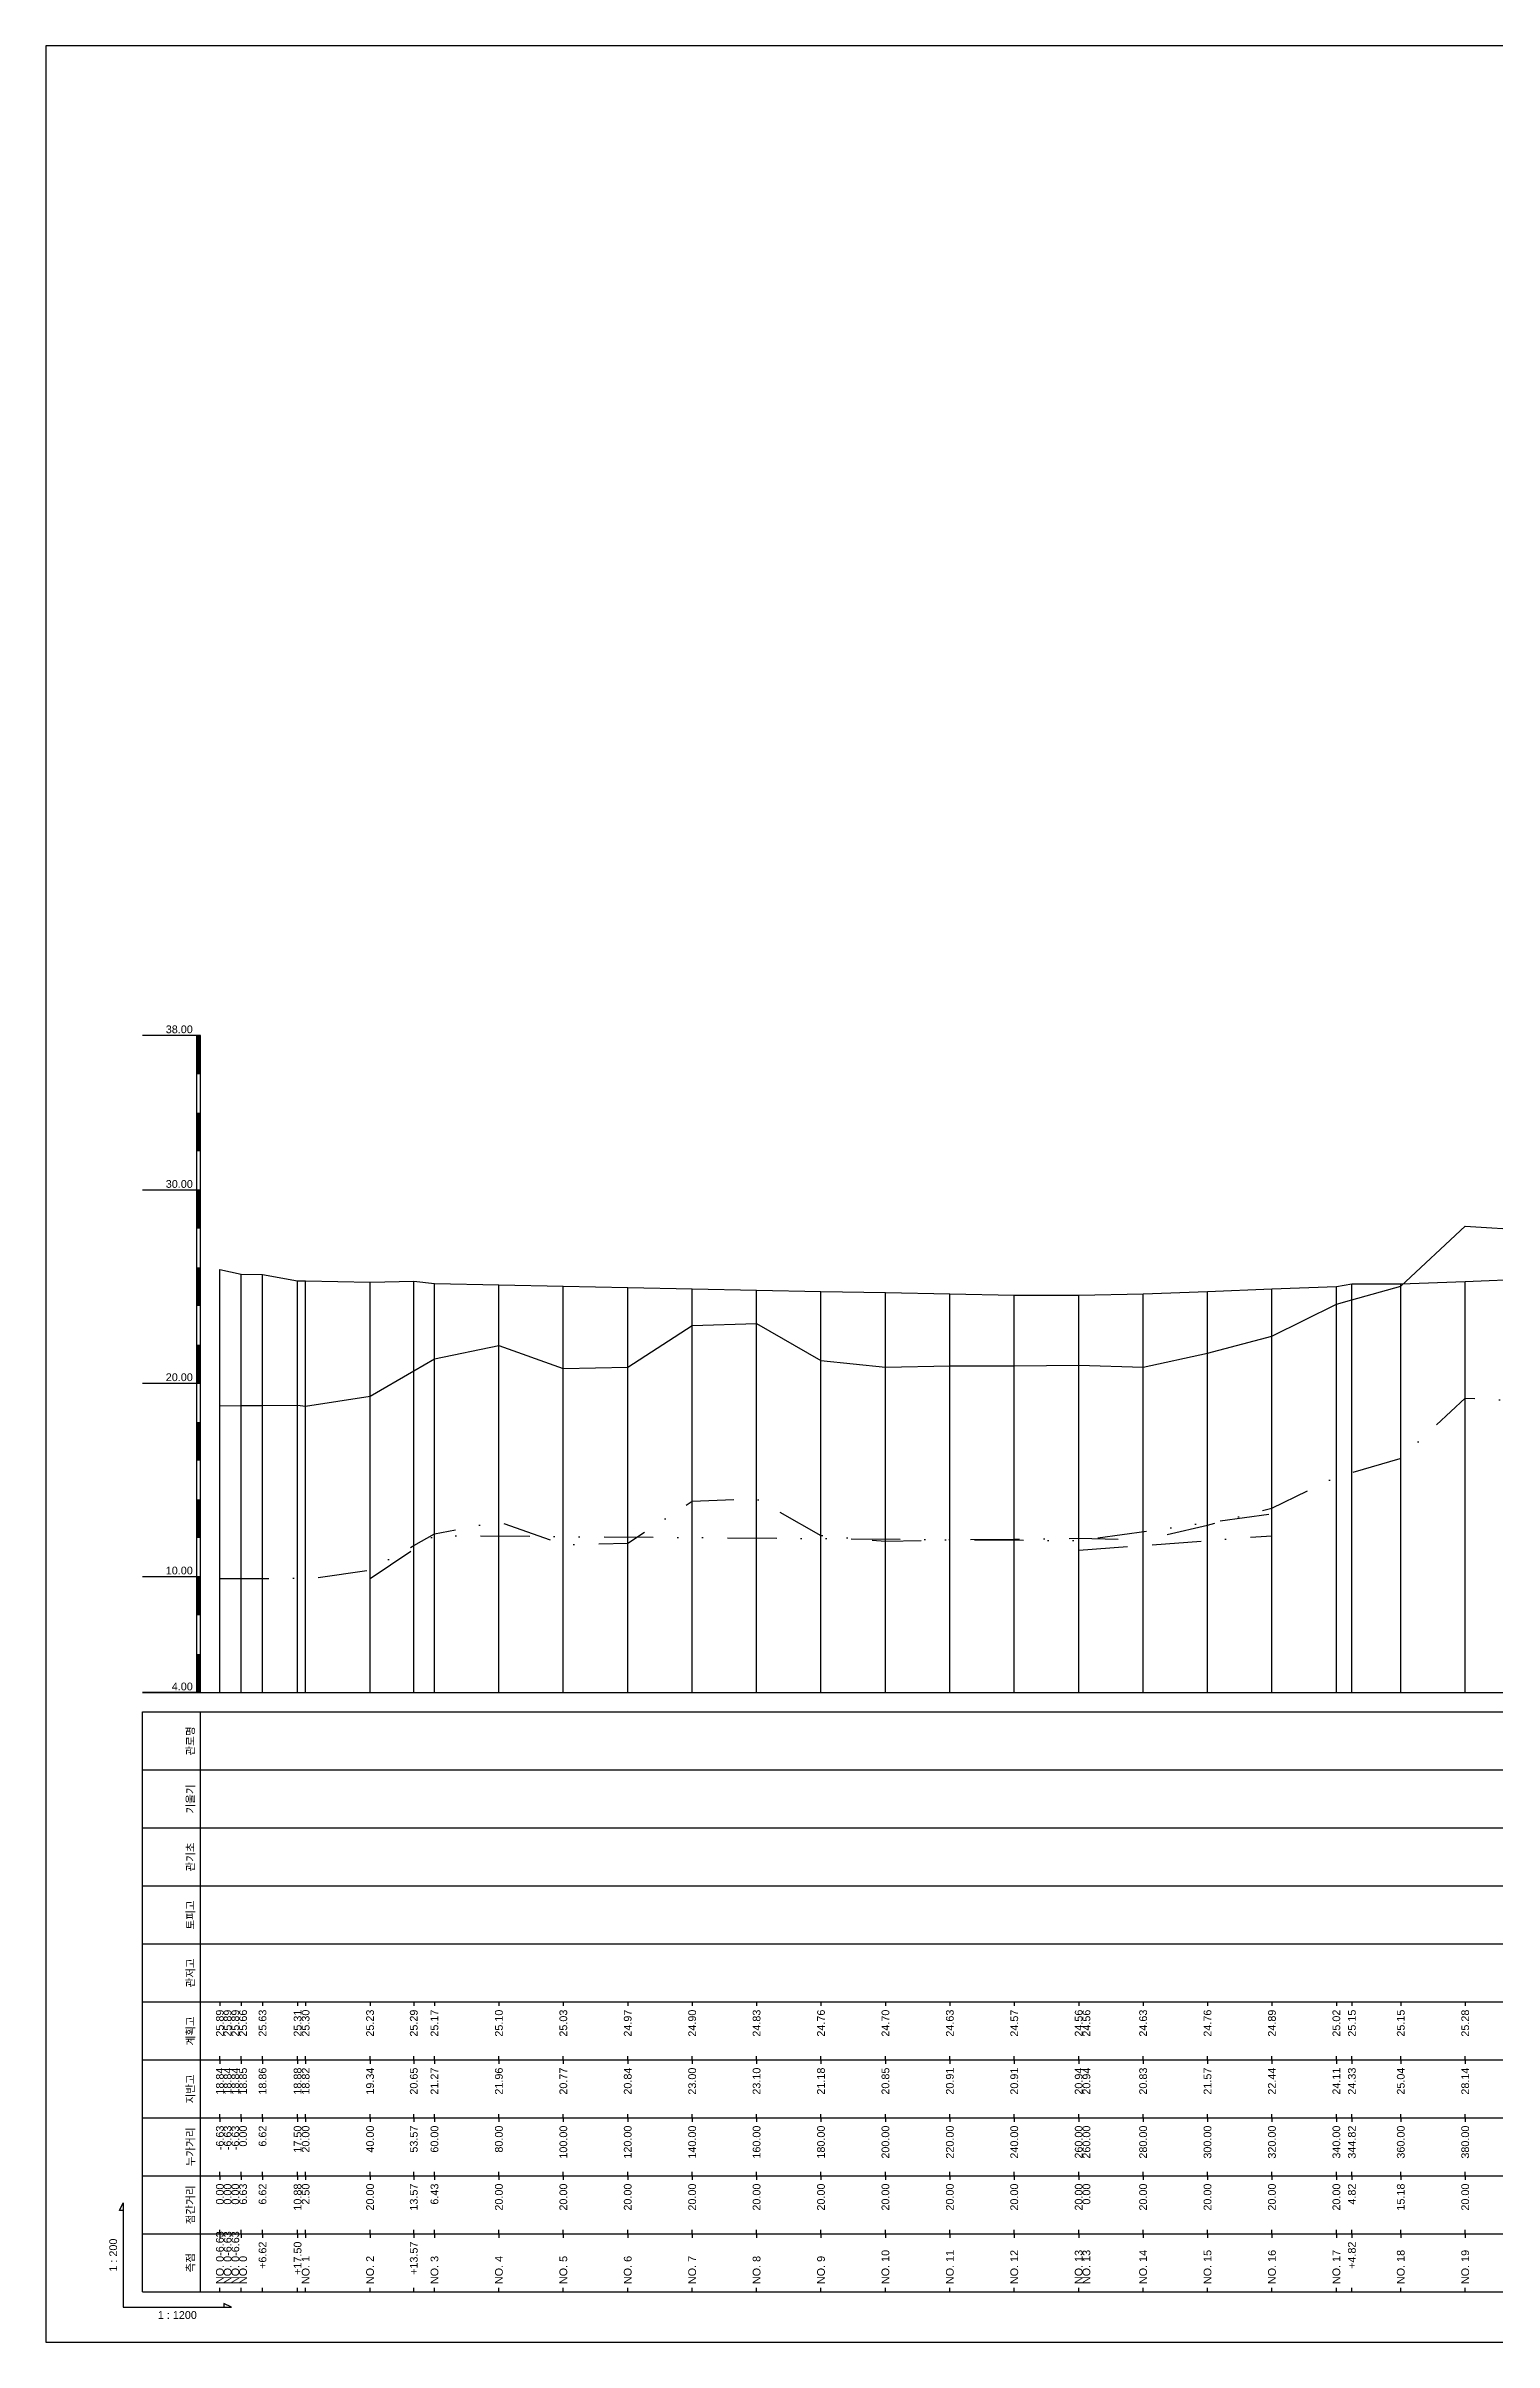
# Model space of a CAD drawing. Header units: millimetres. Extents: x -105495 to 3444, y -108190 to 2013.
# Drawn here: x 2603 to 2978, y -3220 to -2626 of the extents above; entities that cross this region are included whole.
import ezdxf
from ezdxf.enums import TextEntityAlignment as Align

# ---------------------------------------------------------------- set-up
doc = ezdxf.new("R2010")
doc.units = ezdxf.units.MM
for name, pattern in [('BORDER', [44.45, 12.7, -6.35, 12.7, -6.35, 0, -6.35]), ('DASHDOT', [25.4, 12.7, -6.35, 0, -6.35]), ('DIVIDE', [31.75, 12.7, -6.35, 0, -6.35, 0, -6.35])]:
    doc.linetypes.add(name, pattern=pattern)
for name, color, linetype in [('KZ_종단_계획선', 1, 'Continuous'), ('KZ_종단_도각', 7, 'Continuous'), ('KZ_종단_수직선', 7, 'Continuous'), ('KZ_종단_암선1', 56, 'DASHDOT'), ('KZ_종단_암선2', 4, 'DIVIDE'), ('KZ_종단_암선3', 6, 'BORDER'), ('KZ_종단_지반선', 3, 'Continuous'), ('KZ_종단_테이블문자', 7, 'Continuous'), ('KZ_종단_테이블선', 7, 'Continuous'), ('KZ_종단_폴대', 7, 'Continuous')]:
    doc.layers.add(name, color=color, linetype=linetype)
doc.styles.get("Standard").update_dxf_attribs({"font": 'arial.ttf'})

msp = doc.modelspace()

# ---------------------------------------------------------------- linework, layer by layer
at = {"layer": 'KZ_종단_계획선'}
msp.add_lwpolyline([(2648, -2942.54), (2648, -2942.54), (2648, -2942.54), (2653.52, -2943.71), (2659.05, -2943.86), (2668.11, -2945.46), (2670.19, -2945.5), (2686.86, -2945.84), (2698.16, -2945.55), (2703.52, -2946.17), (2720.19, -2946.51), (2736.86, -2946.84), (2753.52, -2947.17), (2770.19, -2947.51), (2786.86, -2947.84), (2803.52, -2948.18), (2820.19, -2948.51), (2836.86, -2948.84), (2853.52, -2949.17), (2870.19, -2949.2), (2870.19, -2949.2), (2886.86, -2948.85), (2903.52, -2948.21), (2920.19, -2947.56), (2936.86, -2946.91), (2940.88, -2946.24), (2953.52, -2946.26), (2970.19, -2945.61), (2986.86, -2944.96)], dxfattribs=at)
at = {"layer": 'KZ_종단_도각'}
msp.add_lwpolyline([(2603, -3220), (3444, -3220), (3444, -2626), (2603, -2626)], close=True, dxfattribs=at)
at = {"layer": 'KZ_종단_수직선'}
for p, q in [((2648, -3052), (2648, -2942.54)), ((2648, -3052), (2648, -2942.54)), ((2648, -3052), (2648, -2942.54)), ((2648, -3052), (2648, -2942.54)), ((2648, -3052), (2648, -2942.54)), ((2653.52, -3052), (2653.52, -2943.71)), ((2659.04, -3052), (2659.04, -2943.86)), ((2668.11, -3052), (2668.11, -2945.46)), ((2670.19, -3052), (2670.19, -2945.5)), ((2686.86, -3052), (2686.86, -2945.84)), ((2698.17, -3052), (2698.17, -2945.55)), ((2703.52, -3052), (2703.52, -2946.17)), ((2970.19, -3052), (2970.19, -2945.61)), ((2720.19, -3052), (2720.19, -2946.51)), ((2736.86, -3052), (2736.86, -2946.84)), ((2753.52, -3052), (2753.52, -2947.17)), ((2770.19, -3052), (2770.19, -2947.51)), ((2786.86, -3052), (2786.86, -2947.84)), ((2803.52, -3052), (2803.52, -2948.18)), ((2820.19, -3052), (2820.19, -2948.51)), ((2836.86, -3052), (2836.86, -2948.84)), ((2853.52, -3052), (2853.52, -2949.17)), ((2870.19, -3052), (2870.19, -2949.2)), ((2870.19, -3052), (2870.19, -2949.2)), ((2886.86, -3052), (2886.86, -2948.85)), ((2903.52, -3052), (2903.52, -2948.21)), ((2920.19, -3052), (2920.19, -2947.56)), ((2936.86, -3052), (2936.86, -2946.91)), ((2940.87, -3052), (2940.87, -2946.24)), ((2953.52, -3052), (2953.52, -2946.26))]:
    msp.add_line(p, q, dxfattribs=at)
at = {"layer": 'KZ_종단_암선1', "flags": 128}
msp.add_lwpolyline([(2648, -3022.51), (2648, -3022.51), (2648, -3022.51), (2653.52, -3022.48), (2659.04, -3022.45), (2668.11, -3022.4), (2670.19, -3022.7), (2686.86, -3020.27), (2698.17, -3013.95), (2703.52, -3010.95), (2720.19, -3007.75), (2736.86, -3013.71), (2753.52, -3013.31), (2770.19, -3002.48), (2786.86, -3001.83), (2803.52, -3011.31), (2820.19, -3012.85), (2836.86, -3012.45), (2853.52, -3012.32), (2870.19, -3012.04), (2870.19, -3012.04), (2886.86, -3012.47), (2903.52, -3008.67), (2920.19, -3004.24), (2936.86, -2996.19), (2940.87, -2995.03), (2953.52, -2991.41), (2970.19, -2975.78), (2986.86, -2976.74), (2994.08, -2977), (2994.08, -2977), (2994.08, -2977), (2994.08, -2977), (2994.08, -2977), (2994.09, -2977), (2994.14, -2977), (3003.52, -2977.14), (3020.19, -2974.64), (3036.86, -2976.86), (3053.52, -2975.37), (3070.19, -2989.06), (3083.25, -2999.09), (3083.25, -2999.09), (3083.25, -2999.09), (3083.25, -2999.09), (3083.25, -2999.09), (3083.25, -2999.09), (3083.25, -2999.09), (3083.25, -2999.09), (3085.95, -3001.17), (3085.96, -3001.17), (3085.96, -3001.17), (3085.96, -3001.17), (3085.96, -3001.17), (3085.96, -3001.17), (3086.86, -3001.16), (3088.65, -3001.16), (3088.65, -3001.16), (3088.65, -3001.16), (3088.65, -3001.16), (3088.65, -3001.16), (3088.65, -3001.16), (3088.65, -3001.16), (3088.65, -3001.16), (3088.65, -3001.16), (3088.65, -3001.16), (3103.52, -3001.08), (3120.19, -3001.74), (3136.86, -3000.18), (3148.43, -3000.2), (3153.52, -3000.21), (3170.19, -2998.67), (3186.86, -2991.57), (3203.52, -2987.77), (3211.13, -2988.07), (3211.13, -2988.07), (3211.13, -2988.07), (3211.13, -2988.07), (3211.13, -2988.07), (3211.13, -2988.07), (3220.19, -2988.51), (3236.86, -2984.85), (3253.52, -2988.87), (3270.19, -2989.65), (3286.86, -2989.98), (3291.16, -2989.88), (3291.16, -2989.88), (3291.16, -2989.88), (3291.16, -2989.88), (3291.16, -2989.88), (3291.16, -2989.88), (3303.52, -2988.69), (3320.19, -2989.52), (3336.86, -2989.67), (3351.01, -2988.92), (3353.52, -2988.78), (3370.19, -2988.54), (3386.86, -2988.22), (3403.52, -2992.21), (3410.87, -2991.8)], dxfattribs=at)
at = {"layer": 'KZ_종단_암선2', "flags": 128}
msp.add_lwpolyline([(2686.86, -3022.44), (2698.17, -3014.92), (2703.52, -3011.36), (2870.19, -3012.66), (2920.19, -3005.67)], dxfattribs=at)
at = {"layer": 'KZ_종단_암선3', "flags": 128}
msp.add_lwpolyline([(2870.19, -3015.15), (2870.19, -3015.15), (2920.19, -3011.39)], dxfattribs=at)
at = {"layer": 'KZ_종단_지반선', "flags": 128}
msp.add_lwpolyline([(2648, -2977.79), (2648, -2977.79), (2648, -2977.79), (2653.52, -2977.74), (2659.04, -2977.69), (2668.11, -2977.61), (2670.19, -2977.9), (2686.86, -2975.31), (2698.17, -2968.77), (2703.52, -2965.67), (2720.19, -2962.2), (2736.86, -2968.14), (2753.52, -2967.78), (2770.19, -2957.02), (2786.86, -2956.48), (2803.52, -2966.09), (2820.19, -2967.76), (2836.86, -2967.45), (2853.52, -2967.45), (2870.19, -2967.28), (2870.19, -2967.28), (2886.86, -2967.83), (2903.52, -2964.14), (2920.19, -2959.81), (2936.86, -2951.47), (2940.87, -2950.35), (2953.52, -2946.82), (2970.19, -2931.31), (2986.86, -2932.37)], dxfattribs=at)
at = {"layer": 'KZ_종단_테이블선'}
for p, q in [((2628, -3052), (3415.87, -3052)), ((2628, -3072), (2628, -3057)), ((2628, -3057), (3415.87, -3057)), ((2643, -3072), (2643, -3057)), ((2628, -3087), (2628, -3072)), ((2628, -3072), (3415.87, -3072)), ((2643, -3087), (2643, -3072)), ((2628, -3102), (2628, -3087)), ((2628, -3087), (3415.87, -3087)), ((2643, -3102), (2643, -3087)), ((2628, -3117), (2628, -3102)), ((2628, -3102), (3415.87, -3102)), ((2643, -3117), (2643, -3102)), ((2628, -3132), (2628, -3117)), ((2628, -3117), (3415.87, -3117)), ((2643, -3132), (2643, -3117)), ((2628, -3147), (2628, -3132)), ((2628, -3132), (3415.87, -3132)), ((2643, -3147), (2643, -3132)), ((2648, -3132), (2648, -3133)), ((2648, -3132), (2648, -3133)), ((2648, -3132), (2648, -3133)), ((2653.52, -3132), (2653.52, -3133)), ((2659.04, -3132), (2659.04, -3133)), ((2668.11, -3132), (2668.11, -3133)), ((2670.19, -3132), (2670.19, -3133)), ((2686.86, -3132), (2686.86, -3133)), ((2698.17, -3132), (2698.17, -3133)), ((2703.52, -3132), (2703.52, -3133)), ((2720.19, -3132), (2720.19, -3133)), ((2736.86, -3132), (2736.86, -3133)), ((2753.52, -3132), (2753.52, -3133)), ((2770.19, -3132), (2770.19, -3133)), ((2786.86, -3132), (2786.86, -3133)), ((2803.52, -3132), (2803.52, -3133)), ((2820.19, -3132), (2820.19, -3133)), ((2836.86, -3132), (2836.86, -3133)), ((2853.52, -3132), (2853.52, -3133)), ((2870.19, -3132), (2870.19, -3133)), ((2870.19, -3132), (2870.19, -3133)), ((2886.86, -3132), (2886.86, -3133)), ((2903.52, -3132), (2903.52, -3133)), ((2920.19, -3132), (2920.19, -3133)), ((2936.86, -3132), (2936.86, -3133)), ((2940.87, -3132), (2940.87, -3133)), ((2953.52, -3132), (2953.52, -3133)), ((2970.19, -3132), (2970.19, -3133)), ((2628, -3162), (2628, -3147)), ((2628, -3147), (3415.87, -3147)), ((2643, -3162), (2643, -3147)), ((2648, -3147), (2648, -3146)), ((2648, -3147), (2648, -3146)), ((2648, -3147), (2648, -3146)), ((2648, -3147), (2648, -3148)), ((2648, -3147), (2648, -3148)), ((2648, -3147), (2648, -3148)), ((2653.52, -3147), (2653.52, -3146)), ((2653.52, -3147), (2653.52, -3148)), ((2659.04, -3147), (2659.04, -3146)), ((2659.04, -3147), (2659.04, -3148)), ((2668.11, -3147), (2668.11, -3146)), ((2668.11, -3147), (2668.11, -3148)), ((2670.19, -3147), (2670.19, -3146)), ((2670.19, -3147), (2670.19, -3148)), ((2686.86, -3147), (2686.86, -3146)), ((2686.86, -3147), (2686.86, -3148)), ((2698.17, -3147), (2698.17, -3146)), ((2698.17, -3147), (2698.17, -3148)), ((2703.52, -3147), (2703.52, -3146)), ((2703.52, -3147), (2703.52, -3148)), ((2720.19, -3147), (2720.19, -3146)), ((2720.19, -3147), (2720.19, -3148)), ((2736.86, -3147), (2736.86, -3146)), ((2736.86, -3147), (2736.86, -3148)), ((2753.52, -3147), (2753.52, -3146)), ((2753.52, -3147), (2753.52, -3148)), ((2770.19, -3147), (2770.19, -3146)), ((2770.19, -3147), (2770.19, -3148)), ((2786.86, -3147), (2786.86, -3146)), ((2786.86, -3147), (2786.86, -3148)), ((2803.52, -3147), (2803.52, -3146)), ((2803.52, -3147), (2803.52, -3148)), ((2820.19, -3147), (2820.19, -3146)), ((2820.19, -3147), (2820.19, -3148)), ((2836.86, -3147), (2836.86, -3146)), ((2836.86, -3147), (2836.86, -3148)), ((2853.52, -3147), (2853.52, -3146)), ((2853.52, -3147), (2853.52, -3148)), ((2870.19, -3147), (2870.19, -3146)), ((2870.19, -3147), (2870.19, -3146)), ((2870.19, -3147), (2870.19, -3148)), ((2870.19, -3147), (2870.19, -3148)), ((2886.86, -3147), (2886.86, -3146)), ((2886.86, -3147), (2886.86, -3148)), ((2903.52, -3147), (2903.52, -3146)), ((2903.52, -3147), (2903.52, -3148)), ((2920.19, -3147), (2920.19, -3146)), ((2920.19, -3147), (2920.19, -3148)), ((2936.86, -3147), (2936.86, -3146)), ((2936.86, -3147), (2936.86, -3148)), ((2940.87, -3147), (2940.87, -3146)), ((2940.87, -3147), (2940.87, -3148)), ((2953.52, -3147), (2953.52, -3146)), ((2953.52, -3147), (2953.52, -3148)), ((2970.19, -3147), (2970.19, -3146)), ((2970.19, -3147), (2970.19, -3148)), ((2628, -3177), (2628, -3162)), ((2628, -3162), (3415.87, -3162)), ((2643, -3177), (2643, -3162)), ((2648, -3162), (2648, -3161)), ((2648, -3162), (2648, -3161)), ((2648, -3162), (2648, -3161)), ((2648, -3162), (2648, -3163)), ((2648, -3162), (2648, -3163)), ((2648, -3162), (2648, -3163)), ((2653.52, -3162), (2653.52, -3161)), ((2653.52, -3162), (2653.52, -3163)), ((2659.04, -3162), (2659.04, -3161)), ((2659.04, -3162), (2659.04, -3163)), ((2668.11, -3162), (2668.11, -3161)), ((2668.11, -3162), (2668.11, -3163)), ((2670.19, -3162), (2670.19, -3161)), ((2670.19, -3162), (2670.19, -3163)), ((2686.86, -3162), (2686.86, -3161)), ((2686.86, -3162), (2686.86, -3163)), ((2698.17, -3162), (2698.17, -3161)), ((2698.17, -3162), (2698.17, -3163)), ((2703.52, -3162), (2703.52, -3161)), ((2703.52, -3162), (2703.52, -3163)), ((2720.19, -3162), (2720.19, -3161)), ((2720.19, -3162), (2720.19, -3163)), ((2736.86, -3162), (2736.86, -3161)), ((2736.86, -3162), (2736.86, -3163)), ((2753.52, -3162), (2753.52, -3161)), ((2753.52, -3162), (2753.52, -3163)), ((2770.19, -3162), (2770.19, -3161)), ((2770.19, -3162), (2770.19, -3163)), ((2786.86, -3162), (2786.86, -3161)), ((2786.86, -3162), (2786.86, -3163)), ((2803.52, -3162), (2803.52, -3161)), ((2803.52, -3162), (2803.52, -3163)), ((2820.19, -3162), (2820.19, -3161)), ((2820.19, -3162), (2820.19, -3163)), ((2836.86, -3162), (2836.86, -3161)), ((2836.86, -3162), (2836.86, -3163)), ((2853.52, -3162), (2853.52, -3161)), ((2853.52, -3162), (2853.52, -3163)), ((2870.19, -3162), (2870.19, -3161)), ((2870.19, -3162), (2870.19, -3161)), ((2870.19, -3162), (2870.19, -3163)), ((2870.19, -3162), (2870.19, -3163)), ((2886.86, -3162), (2886.86, -3161)), ((2886.86, -3162), (2886.86, -3163)), ((2903.52, -3162), (2903.52, -3161)), ((2903.52, -3162), (2903.52, -3163)), ((2920.19, -3162), (2920.19, -3161)), ((2920.19, -3162), (2920.19, -3163)), ((2936.86, -3162), (2936.86, -3161)), ((2936.86, -3162), (2936.86, -3163)), ((2940.87, -3162), (2940.87, -3161)), ((2940.87, -3162), (2940.87, -3163)), ((2953.52, -3162), (2953.52, -3161)), ((2953.52, -3162), (2953.52, -3163)), ((2970.19, -3162), (2970.19, -3161)), ((2970.19, -3162), (2970.19, -3163)), ((2628, -3192), (2628, -3177)), ((2628, -3177), (3415.87, -3177)), ((2643, -3192), (2643, -3177)), ((2648, -3177), (2648, -3176)), ((2648, -3177), (2648, -3176)), ((2648, -3177), (2648, -3176)), ((2648, -3177), (2648, -3178)), ((2648, -3177), (2648, -3178)), ((2648, -3177), (2648, -3178)), ((2653.52, -3177), (2653.52, -3176)), ((2653.52, -3177), (2653.52, -3178)), ((2659.04, -3177), (2659.04, -3176)), ((2659.04, -3177), (2659.04, -3178)), ((2668.11, -3177), (2668.11, -3176)), ((2668.11, -3177), (2668.11, -3178)), ((2670.19, -3177), (2670.19, -3176)), ((2670.19, -3177), (2670.19, -3178)), ((2686.86, -3177), (2686.86, -3176)), ((2686.86, -3177), (2686.86, -3178)), ((2698.17, -3177), (2698.17, -3176)), ((2698.17, -3177), (2698.17, -3178)), ((2703.52, -3177), (2703.52, -3176)), ((2703.52, -3177), (2703.52, -3178)), ((2720.19, -3177), (2720.19, -3176)), ((2720.19, -3177), (2720.19, -3178)), ((2736.86, -3177), (2736.86, -3176)), ((2736.86, -3177), (2736.86, -3178)), ((2753.52, -3177), (2753.52, -3176)), ((2753.52, -3177), (2753.52, -3178)), ((2770.19, -3177), (2770.19, -3176)), ((2770.19, -3177), (2770.19, -3178)), ((2786.86, -3177), (2786.86, -3176)), ((2786.86, -3177), (2786.86, -3178)), ((2803.52, -3177), (2803.52, -3176)), ((2803.52, -3177), (2803.52, -3178)), ((2820.19, -3177), (2820.19, -3176)), ((2820.19, -3177), (2820.19, -3178)), ((2836.86, -3177), (2836.86, -3176)), ((2836.86, -3177), (2836.86, -3178)), ((2853.52, -3177), (2853.52, -3176)), ((2853.52, -3177), (2853.52, -3178)), ((2870.19, -3177), (2870.19, -3176)), ((2870.19, -3177), (2870.19, -3176)), ((2870.19, -3177), (2870.19, -3178)), ((2870.19, -3177), (2870.19, -3178)), ((2886.86, -3177), (2886.86, -3176)), ((2886.86, -3177), (2886.86, -3178)), ((2903.52, -3177), (2903.52, -3176)), ((2903.52, -3177), (2903.52, -3178)), ((2920.19, -3177), (2920.19, -3176)), ((2920.19, -3177), (2920.19, -3178)), ((2936.86, -3177), (2936.86, -3176)), ((2936.86, -3177), (2936.86, -3178)), ((2940.87, -3177), (2940.87, -3176)), ((2940.87, -3177), (2940.87, -3178)), ((2953.52, -3177), (2953.52, -3176)), ((2953.52, -3177), (2953.52, -3178)), ((2970.19, -3177), (2970.19, -3176)), ((2970.19, -3177), (2970.19, -3178)), ((2628, -3207), (2628, -3192)), ((2628, -3192), (3415.87, -3192)), ((2643, -3207), (2643, -3192)), ((2648, -3192), (2648, -3191)), ((2648, -3192), (2648, -3191)), ((2648, -3192), (2648, -3191)), ((2648, -3192), (2648, -3193)), ((2648, -3192), (2648, -3193)), ((2648, -3192), (2648, -3193)), ((2653.52, -3192), (2653.52, -3191)), ((2653.52, -3192), (2653.52, -3193)), ((2659.04, -3192), (2659.04, -3191)), ((2659.04, -3192), (2659.04, -3193)), ((2668.11, -3192), (2668.11, -3191)), ((2668.11, -3192), (2668.11, -3193)), ((2670.19, -3192), (2670.19, -3191)), ((2670.19, -3192), (2670.19, -3193)), ((2686.86, -3192), (2686.86, -3191)), ((2686.86, -3192), (2686.86, -3193)), ((2698.17, -3192), (2698.17, -3191)), ((2698.17, -3192), (2698.17, -3193)), ((2703.52, -3192), (2703.52, -3191)), ((2703.52, -3192), (2703.52, -3193)), ((2720.19, -3192), (2720.19, -3191)), ((2720.19, -3192), (2720.19, -3193)), ((2736.86, -3192), (2736.86, -3191)), ((2736.86, -3192), (2736.86, -3193)), ((2753.52, -3192), (2753.52, -3191)), ((2753.52, -3192), (2753.52, -3193)), ((2770.19, -3192), (2770.19, -3191)), ((2770.19, -3192), (2770.19, -3193)), ((2786.86, -3192), (2786.86, -3191)), ((2786.86, -3192), (2786.86, -3193)), ((2803.52, -3192), (2803.52, -3191)), ((2803.52, -3192), (2803.52, -3193)), ((2820.19, -3192), (2820.19, -3191)), ((2820.19, -3192), (2820.19, -3193)), ((2836.86, -3192), (2836.86, -3191)), ((2836.86, -3192), (2836.86, -3193)), ((2853.52, -3192), (2853.52, -3191)), ((2853.52, -3192), (2853.52, -3193)), ((2870.19, -3192), (2870.19, -3191)), ((2870.19, -3192), (2870.19, -3191)), ((2870.19, -3192), (2870.19, -3193)), ((2870.19, -3192), (2870.19, -3193)), ((2886.86, -3192), (2886.86, -3191)), ((2886.86, -3192), (2886.86, -3193)), ((2903.52, -3192), (2903.52, -3191)), ((2903.52, -3192), (2903.52, -3193)), ((2920.19, -3192), (2920.19, -3191)), ((2920.19, -3192), (2920.19, -3193)), ((2936.86, -3192), (2936.86, -3191)), ((2936.86, -3192), (2936.86, -3193)), ((2940.87, -3192), (2940.87, -3191)), ((2940.87, -3192), (2940.87, -3193)), ((2953.52, -3192), (2953.52, -3191)), ((2953.52, -3192), (2953.52, -3193)), ((2970.19, -3192), (2970.19, -3191)), ((2970.19, -3192), (2970.19, -3193)), ((2628, -3207), (3415.87, -3207)), ((2648, -3207), (2648, -3206)), ((2648, -3207), (2648, -3206)), ((2648, -3207), (2648, -3206)), ((2653.52, -3207), (2653.52, -3206)), ((2659.04, -3207), (2659.04, -3206)), ((2668.11, -3207), (2668.11, -3206)), ((2670.19, -3207), (2670.19, -3206)), ((2686.86, -3207), (2686.86, -3206)), ((2698.17, -3207), (2698.17, -3206)), ((2703.52, -3207), (2703.52, -3206)), ((2720.19, -3207), (2720.19, -3206)), ((2736.86, -3207), (2736.86, -3206)), ((2753.52, -3207), (2753.52, -3206)), ((2770.19, -3207), (2770.19, -3206)), ((2786.86, -3207), (2786.86, -3206)), ((2803.52, -3207), (2803.52, -3206)), ((2820.19, -3207), (2820.19, -3206)), ((2836.86, -3207), (2836.86, -3206)), ((2853.52, -3207), (2853.52, -3206)), ((2870.19, -3207), (2870.19, -3206)), ((2870.19, -3207), (2870.19, -3206)), ((2886.86, -3207), (2886.86, -3206)), ((2903.52, -3207), (2903.52, -3206)), ((2920.19, -3207), (2920.19, -3206)), ((2936.86, -3207), (2936.86, -3206)), ((2940.87, -3207), (2940.87, -3206)), ((2953.52, -3207), (2953.52, -3206)), ((2970.19, -3207), (2970.19, -3206))]:
    msp.add_line(p, q, dxfattribs=at)
msp.add_lwpolyline([(2623, -3186), (2622, -3186), (2623, -3184), (2623, -3211), (2651, -3211), (2649, -3210), (2649, -3211)], dxfattribs=at)
at = {"layer": 'KZ_종단_폴대'}
for p, q in [((2643, -2882), (2628, -2882)), ((2643, -2922), (2628, -2922)), ((2643, -2972), (2628, -2972)), ((2643, -3022), (2628, -3022)), ((2643, -3052), (2628, -3052))]:
    msp.add_line(p, q, dxfattribs=at)
at = {"layer": 'KZ_종단_폴대', "const_width": 1}
for points in [[(2642.5, -2892), (2642.5, -2882)], [(2642.5, -2912), (2642.5, -2902)], [(2642.5, -2932), (2642.5, -2922)], [(2642.5, -2952), (2642.5, -2942)], [(2642.5, -2972), (2642.5, -2962)], [(2642.5, -2992), (2642.5, -2982)], [(2642.5, -3012), (2642.5, -3002)], [(2642.5, -3032), (2642.5, -3022)], [(2642.5, -3052), (2642.5, -3042)]]:
    msp.add_lwpolyline(points, dxfattribs=at)
at = {"layer": 'KZ_종단_폴대'}
msp.add_lwpolyline([(2643, -3052), (2643, -2882), (2642, -2882), (2642, -3052), (2643, -3052)], dxfattribs=at)

# ---------------------------------------------------------------- texts
at = {"layer": 'KZ_종단_테이블문자'}
for s, p in [('25.89', (2648, -3134)), ('25.89', (2650, -3134)), ('25.89', (2652, -3134)), ('25.66', (2654, -3134)), ('25.63', (2659.04, -3134)), ('25.31', (2668.11, -3134)), ('25.30', (2670.19, -3134)), ('25.23', (2686.86, -3134)), ('25.29', (2698.17, -3134)), ('25.17', (2703.52, -3134)), ('25.10', (2720.19, -3134)), ('25.03', (2736.86, -3134)), ('24.97', (2753.52, -3134)), ('24.90', (2770.19, -3134)), ('24.83', (2786.86, -3134)), ('24.76', (2803.52, -3134)), ('24.70', (2820.19, -3134)), ('24.63', (2836.86, -3134)), ('24.57', (2853.52, -3134)), ('24.56', (2870.19, -3134)), ('24.56', (2872.19, -3134)), ('24.63', (2886.86, -3134)), ('24.76', (2903.52, -3134)), ('24.89', (2920.19, -3134)), ('25.02', (2936.86, -3134)), ('25.15', (2940.87, -3134)), ('25.15', (2953.52, -3134)), ('25.28', (2970.19, -3134)), ('18.84', (2648, -3149)), ('18.84', (2650, -3149)), ('18.84', (2652, -3149)), ('18.85', (2654, -3149)), ('18.86', (2659.04, -3149)), ('18.88', (2668.11, -3149)), ('18.82', (2670.19, -3149)), ('19.34', (2686.86, -3149)), ('20.65', (2698.17, -3149)), ('21.27', (2703.52, -3149)), ('21.96', (2720.19, -3149)), ('20.77', (2736.86, -3149)), ('20.84', (2753.52, -3149)), ('23.00', (2770.19, -3149)), ('23.10', (2786.86, -3149)), ('21.18', (2803.52, -3149)), ('20.85', (2820.19, -3149)), ('20.91', (2836.86, -3149)), ('20.91', (2853.52, -3149)), ('20.94', (2870.19, -3149)), ('20.94', (2872.19, -3149)), ('20.83', (2886.86, -3149)), ('21.57', (2903.52, -3149)), ('22.44', (2920.19, -3149)), ('24.11', (2936.86, -3149)), ('24.33', (2940.87, -3149)), ('25.04', (2953.52, -3149)), ('28.14', (2970.19, -3149)), ('-6.63', (2648, -3164)), ('-6.63', (2650, -3164)), ('-6.63', (2652, -3164)), ('0.00', (2654, -3164)), ('6.62', (2659.04, -3164)), ('17.50', (2668.11, -3164)), ('20.00', (2670.19, -3164)), ('40.00', (2686.86, -3164)), ('53.57', (2698.17, -3164)), ('60.00', (2703.52, -3164)), ('80.00', (2720.19, -3164)), ('100.00', (2736.86, -3164)), ('120.00', (2753.52, -3164)), ('140.00', (2770.19, -3164)), ('160.00', (2786.86, -3164)), ('180.00', (2803.52, -3164)), ('200.00', (2820.19, -3164)), ('220.00', (2836.86, -3164)), ('240.00', (2853.52, -3164)), ('260.00', (2870.19, -3164)), ('260.00', (2872.19, -3164)), ('280.00', (2886.86, -3164)), ('300.00', (2903.52, -3164)), ('320.00', (2920.19, -3164)), ('340.00', (2936.86, -3164)), ('344.82', (2940.87, -3164)), ('360.00', (2953.52, -3164)), ('380.00', (2970.19, -3164)), ('0.00', (2648, -3179)), ('0.00', (2650, -3179)), ('0.00', (2652, -3179)), ('6.63', (2654, -3179)), ('6.62', (2659.04, -3179)), ('10.88', (2668.11, -3179)), ('2.50', (2670.19, -3179)), ('20.00', (2686.86, -3179)), ('13.57', (2698.17, -3179)), ('6.43', (2703.52, -3179)), ('20.00', (2720.19, -3179)), ('20.00', (2736.86, -3179)), ('20.00', (2753.52, -3179)), ('20.00', (2770.19, -3179)), ('20.00', (2786.86, -3179)), ('20.00', (2803.52, -3179)), ('20.00', (2820.19, -3179)), ('20.00', (2836.86, -3179)), ('20.00', (2853.52, -3179)), ('20.00', (2870.19, -3179)), ('0.00', (2872.19, -3179)), ('20.00', (2886.86, -3179)), ('20.00', (2903.52, -3179)), ('20.00', (2920.19, -3179)), ('20.00', (2936.86, -3179)), ('4.82', (2940.87, -3179)), ('15.18', (2953.52, -3179)), ('20.00', (2970.19, -3179)), ('+6.62', (2659.04, -3194)), ('+17.50', (2668.11, -3194)), ('+13.57', (2698.17, -3194)), ('+4.82', (2940.87, -3194))]:
    msp.add_text(s, height=2, rotation=90, dxfattribs=at).set_placement(p, align=Align.MIDDLE_RIGHT)
for s, p in [('NO. 0-6.63', (2648, -3205)), ('NO. 0-6.63', (2650, -3205)), ('NO. 0-6.63', (2652, -3205)), ('NO. 0', (2654, -3205)), ('NO. 1', (2670.19, -3205)), ('NO. 2', (2686.86, -3205)), ('NO. 3', (2703.52, -3205)), ('NO. 4', (2720.19, -3205)), ('NO. 5', (2736.86, -3205)), ('NO. 6', (2753.52, -3205)), ('NO. 7', (2770.19, -3205)), ('NO. 8', (2786.86, -3205)), ('NO. 9', (2803.52, -3205)), ('NO. 10', (2820.19, -3205)), ('NO. 11', (2836.86, -3205)), ('NO. 12', (2853.52, -3205)), ('NO. 13', (2870.19, -3205)), ('NO. 13', (2872.19, -3205)), ('NO. 14', (2886.86, -3205)), ('NO. 15', (2903.52, -3205)), ('NO. 16', (2920.19, -3205)), ('NO. 17', (2936.86, -3205)), ('NO. 18', (2953.52, -3205)), ('NO. 19', (2970.19, -3205))]:
    msp.add_text(s, height=2, rotation=90, dxfattribs=at).set_placement(p, align=Align.MIDDLE_LEFT)
at = {"layer": 'KZ_종단_테이블선'}
for s, p in [('관로명', (2642, -3064.5)), ('기울기', (2642, -3079.5)), ('관기초', (2642, -3094.5)), ('토피고', (2642, -3109.5)), ('관저고', (2642, -3124.5)), ('계획고', (2642, -3139.5)), ('지반고', (2642, -3154.5)), ('누가거리', (2642, -3169.5)), ('점간거리', (2642, -3184.5)), ('1 : 200', (2622, -3197.5)), ('측점', (2642, -3199.5))]:
    msp.add_text(s, height=2, rotation=90, dxfattribs=at).set_placement(p, align=Align.BOTTOM_CENTER)
msp.add_text('1 : 1200', height=2, dxfattribs=at).set_placement((2637, -3212), align=Align.TOP_CENTER)
at = {"layer": 'KZ_종단_폴대'}
for s, p in [('38.00', (2641, -2882)), ('30.00', (2641, -2922)), ('20.00', (2641, -2972)), ('10.00', (2641, -3022)), ('4.00', (2641, -3052))]:
    msp.add_text(s, height=2, dxfattribs=at).set_placement(p, align=Align.BOTTOM_RIGHT)

doc.saveas('drawing.dxf')
